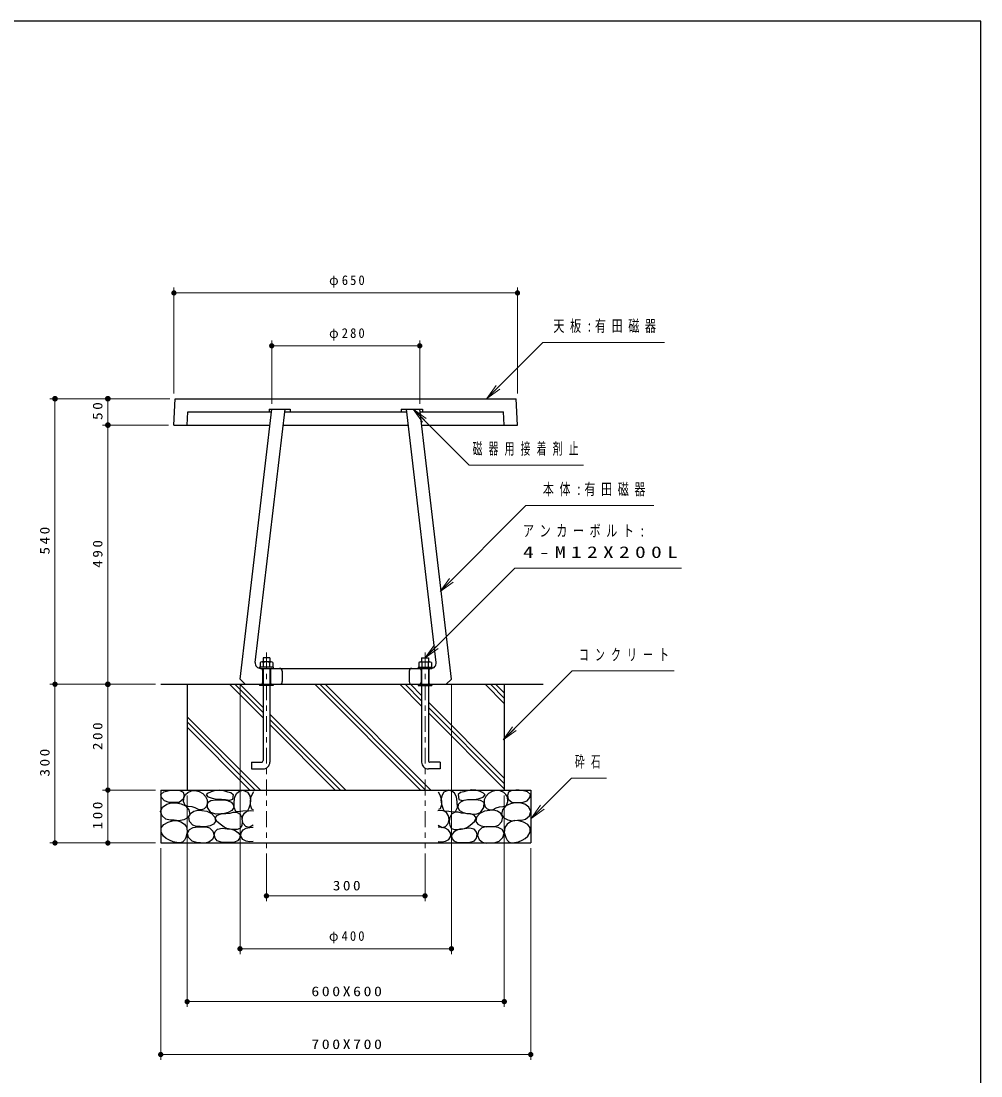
# Model space of a CAD drawing. Units: millimetres on the paper, scale 1:10. Extents: x -365 to 12, y -47 to 257.
# Drawn here: x -181.6 to 0, y 57.6 to 257 of the extents above; entities that cross this region are included whole.
import ezdxf

# ---------------------------------------------------------------- set-up
doc = ezdxf.new("R2010")
doc.units = ezdxf.units.MM
doc.linetypes.add('USER2', pattern=[6, 3, -1, 1, -1])
doc.layers.add('LY_1', color=7, linetype='Continuous', lineweight=13)
doc.layers.add('LY_2', color=7, linetype='Continuous', lineweight=13)
doc.styles.add('ＭＳ ゴシック', font='')
doc.styles.get('ＭＳ ゴシック').set_extended_font_data('MS Gothic')

# ---------------------------------------------------------------- blocks, each defined once
blk = doc.blocks.new('filled_dot')
at = {"color": 0, "linetype": 'Continuous', "lineweight": -2, "const_width": 1.25}
blk.add_lwpolyline([(-0.625, 0, 1), (0.625, 0, 1)], format="xyb", close=True, dxfattribs=at)

msp = doc.modelspace()

# ---------------------------------------------------------------- linework, layer by layer
at = {"layer": 'LY_1'}
for p, q in [((-152.664, 186.601), (-152.664, 206.601)), ((-152.664, 205.601), (-87.664, 205.601)), ((-87.664, 186.601), (-87.664, 206.601)), ((-134.164, 184.601), (-134.164, 196.601)), ((-134.164, 195.601), (-106.164, 195.601)), ((-106.164, 184.601), (-106.164, 196.601)), ((-93.465, 185.653), (-91.697, 188.128)), ((-93.465, 185.653), (-91.344, 187.774)), ((-153.414, 185.601), (-176.164, 185.601)), ((-175.164, 131.601), (-175.164, 185.601)), ((-165.164, 185.601), (-166.164, 185.601)), ((-165.164, 180.601), (-165.164, 185.601)), ((-90.99, 187.421), (-93.465, 185.653)), ((-105.646, 181.167), (-107.414, 183.642)), ((-107.414, 183.642), (-104.939, 181.875)), ((-107.414, 183.642), (-105.293, 181.521)), ((-153.664, 180.601), (-166.164, 180.601)), ((-165.164, 131.601), (-165.164, 180.601)), ((-102.328, 149.12), (-100.56, 151.595)), ((-102.328, 149.12), (-100.207, 151.241)), ((-99.853, 150.888), (-102.328, 149.12)), ((-105.164, 136.601), (-103.396, 139.076)), ((-105.164, 136.601), (-103.043, 138.722)), ((-102.689, 138.369), (-105.164, 136.601)), ((-156.164, 131.601), (-176.164, 131.601)), ((-175.164, 101.601), (-175.164, 131.601)), ((-165.164, 131.601), (-166.164, 131.601)), ((-165.164, 111.601), (-165.164, 131.601)), ((-142.154, 131.601), (-135.804, 125.251)), ((-141.164, 131.601), (-135.804, 126.241)), ((-140.174, 131.601), (-135.804, 127.231)), ((-140.164, 131.601), (-140.164, 80.601)), ((-126.032, 131.601), (-106.032, 111.601)), ((-125.042, 131.601), (-105.042, 111.601)), ((-124.052, 131.601), (-104.052, 111.601)), ((-109.91, 131.601), (-105.804, 127.495)), ((-108.92, 131.601), (-105.804, 128.485)), ((-107.93, 131.601), (-105.804, 129.475)), ((-100.164, 131.601), (-100.164, 80.601)), ((-93.788, 131.601), (-90.164, 127.977)), ((-92.798, 131.601), (-90.164, 128.967)), ((-91.808, 131.601), (-90.164, 129.957)), ((-104.524, 128.195), (-90.164, 113.835)), ((-134.524, 125.951), (-120.174, 111.601)), ((-104.524, 127.205), (-90.164, 112.845)), ((-104.524, 126.215), (-90.164, 111.855)), ((-150.164, 125.469), (-136.296, 111.601)), ((-150.164, 124.479), (-137.286, 111.601)), ((-134.524, 124.961), (-121.164, 111.601)), ((-134.524, 123.971), (-122.154, 111.601)), ((-150.164, 123.489), (-138.276, 111.601)), ((-90.368, 121.079), (-88.601, 123.554)), ((-90.368, 121.079), (-88.247, 123.2)), ((-87.893, 122.847), (-90.368, 121.079)), ((-156.164, 111.601), (-166.164, 111.601)), ((-165.164, 101.601), (-165.164, 111.601)), ((-150.164, 110.601), (-150.164, 70.601)), ((-90.164, 110.601), (-90.164, 70.601)), ((-85.07, 106.245), (-83.303, 108.72)), ((-85.07, 106.245), (-82.949, 108.366)), ((-82.596, 108.013), (-85.07, 106.245)), ((-156.164, 101.601), (-176.164, 101.601)), ((-165.164, 101.601), (-164.164, 101.601)), ((-155.164, 100.601), (-155.164, 60.601)), ((-85.164, 100.601), (-85.164, 60.601)), ((-135.164, 99.601), (-135.164, 90.601)), ((-105.164, 99.601), (-105.164, 90.601)), ((-105.164, 91.601), (-135.164, 91.601)), ((-100.164, 81.601), (-140.164, 81.601)), ((-90.164, 71.601), (-150.164, 71.601)), ((-85.164, 61.601), (-155.164, 61.601))]:
    msp.add_line(p, q, dxfattribs=at)
at = {"layer": 'LY_1', "color": 3, "lineweight": 25}
for p, q in [((-152.664, 180.601), (-152.414, 185.601)), ((-152.414, 185.601), (-87.914, 185.601)), ((-87.664, 180.601), (-87.914, 185.601)), ((-140.164, 132.601), (-134.164, 183.601)), ((-137.28, 135.718), (-131.647, 183.601)), ((-134.664, 183.601), (-130.664, 183.601)), ((-134.664, 183.601), (-134.664, 183.101)), ((-130.664, 183.601), (-130.664, 183.101)), ((-109.664, 183.601), (-109.664, 183.101)), ((-109.664, 183.601), (-105.664, 183.601)), ((-103.048, 135.718), (-108.681, 183.601)), ((-100.164, 132.601), (-106.164, 183.601)), ((-105.664, 183.601), (-105.664, 183.101)), ((-150.161, 180.601), (-150.036, 183.101)), ((-150.036, 183.101), (-134.223, 183.101)), ((-131.706, 183.101), (-108.622, 183.101)), ((-106.105, 183.101), (-90.292, 183.101)), ((-90.167, 180.601), (-90.292, 183.101)), ((-152.664, 180.601), (-134.517, 180.601)), ((-132, 180.601), (-108.328, 180.601)), ((-105.811, 180.601), (-87.664, 180.601)), ((-136.364, 135.731), (-136.364, 134.831)), ((-134.264, 135.831), (-136.064, 135.831)), ((-135.804, 136.601), (-135.804, 135.831)), ((-134.524, 136.601), (-135.804, 136.601)), ((-135.764, 135.731), (-135.764, 134.831)), ((-134.564, 135.731), (-134.564, 134.831)), ((-134.524, 136.601), (-134.524, 135.831)), ((-133.964, 135.731), (-133.964, 134.831)), ((-106.364, 135.731), (-106.364, 134.831)), ((-106.064, 135.831), (-104.264, 135.831)), ((-105.804, 136.601), (-105.804, 135.831)), ((-105.804, 136.601), (-104.524, 136.601)), ((-105.764, 135.731), (-105.764, 134.831)), ((-104.564, 135.731), (-104.564, 134.831)), ((-104.524, 136.601), (-104.524, 135.831)), ((-103.964, 135.731), (-103.964, 134.831)), ((-133.864, 134.831), (-136.464, 134.831)), ((-136.464, 134.831), (-136.464, 134.601)), ((-136.287, 134.601), (-132.664, 134.601)), ((-135.914, 134.301), (-135.914, 131.901)), ((-135.804, 134.601), (-135.804, 131.601)), ((-134.524, 134.601), (-134.524, 131.601)), ((-134.414, 134.301), (-134.414, 131.901)), ((-133.864, 134.831), (-133.864, 134.601)), ((-132.664, 134.601), (-107.664, 134.601)), ((-132.164, 134.101), (-132.164, 132.101)), ((-108.164, 134.101), (-108.164, 132.101)), ((-107.664, 134.601), (-103.864, 134.601)), ((-106.464, 134.831), (-103.864, 134.831)), ((-106.464, 134.831), (-106.464, 134.601)), ((-105.914, 134.301), (-105.914, 131.901)), ((-105.804, 134.601), (-105.804, 131.601)), ((-104.524, 134.601), (-104.524, 131.601)), ((-104.414, 134.301), (-104.414, 131.901)), ((-103.864, 134.831), (-103.864, 134.601)), ((-140.164, 132.601), (-139.164, 131.601)), ((-101.164, 131.601), (-100.164, 132.601)), ((-155.164, 131.601), (-132.664, 131.601)), ((-150.164, 131.601), (-150.164, 111.601)), ((-136.464, 131.601), (-136.464, 131.371)), ((-133.864, 131.371), (-136.464, 131.371)), ((-135.804, 131.601), (-135.895, 131.601)), ((-135.804, 131.371), (-135.804, 117.181)), ((-134.524, 131.371), (-134.524, 116.881)), ((-133.864, 131.601), (-133.864, 131.371)), ((-132.664, 131.601), (-107.664, 131.601)), ((-107.664, 131.601), (-82.789, 131.601)), ((-106.464, 131.601), (-106.464, 131.371)), ((-106.464, 131.371), (-103.864, 131.371)), ((-105.804, 131.371), (-105.804, 116.881)), ((-104.524, 131.601), (-104.433, 131.601)), ((-104.524, 131.371), (-104.524, 117.181)), ((-103.864, 131.601), (-103.864, 131.371)), ((-90.164, 131.601), (-90.164, 111.601)), ((-138.004, 116.881), (-136.104, 116.881)), ((-138.004, 116.881), (-138.004, 115.601)), ((-102.324, 116.881), (-104.224, 116.881)), ((-102.324, 116.881), (-102.324, 115.601)), ((-138.004, 115.601), (-135.804, 115.601)), ((-102.324, 115.601), (-104.524, 115.601)), ((-155.164, 111.601), (-85.164, 111.601)), ((-155.164, 111.601), (-155.164, 101.601)), ((-85.164, 111.601), (-85.164, 101.601)), ((-155.164, 101.601), (-85.164, 101.601))]:
    msp.add_line(p, q, dxfattribs=at)
at = {"layer": 'LY_1', "linetype": 'USER2'}
for p, q in [((-135.164, 137.601), (-135.164, 100.601)), ((-105.164, 137.601), (-105.164, 100.601))]:
    msp.add_line(p, q, dxfattribs=at)
at = {"layer": 'LY_1'}
for points in [[(-93.465, 185.653), (-82.859, 196.259), (-59.882, 196.259)], [(-107.414, 183.642), (-96.808, 173.036), (-75.159, 173.036)], [(-102.328, 149.12), (-86.064, 165.383), (-61.881, 165.383)], [(-105.164, 136.601), (-88.193, 153.572), (-56.633, 153.572)], [(-90.368, 121.079), (-77.301, 134.146), (-58.024, 134.146)], [(-85.07, 106.245), (-77.434, 113.882), (-70.807, 113.882)]]:
    msp.add_lwpolyline(points, dxfattribs=at)
at = {"layer": 'LY_1', "color": 3, "lineweight": 25}
for points in [[(-152.63, 109.251), (-153.568, 109.228), (-154.464, 109.598), (-154.986, 110.176), (-155.133, 110.788), (-154.544, 111.282), (-153.572, 111.506), (-152.957, 111.569), (-152.358, 111.581), (-151.567, 111.514), (-150.945, 111.184), (-150.758, 110.566), (-150.921, 109.871), (-151.664, 109.227)], [(-148.046, 107.938), (-148.62, 108.212), (-149.236, 108.409), (-149.95, 108.493), (-150.549, 108.706), (-150.861, 109.413), (-150.747, 110.292), (-150.463, 110.774), (-150.053, 111.135), (-149.365, 111.45), (-148.616, 111.531), (-147.873, 111.344), (-147.204, 110.936), (-146.68, 110.402), (-146.361, 109.747), (-146.329, 109.086), (-146.56, 108.458), (-146.926, 108.069), (-147.402, 107.864)], [(-144.357, 109.815), (-144.858, 109.855), (-145.389, 109.982), (-146.151, 110.283), (-146.533, 110.68), (-146.22, 111.041), (-145.585, 111.349), (-144.776, 111.59), (-144.05, 111.628), (-143.317, 111.494), (-142.516, 111.294), (-141.869, 111.124), (-141.428, 110.764), (-141.568, 109.843), (-142.174, 109.661), (-142.935, 109.759), (-143.663, 109.795)], [(-143.772, 107.137), (-144.748, 107.057), (-145.668, 107.388), (-146.319, 108.286), (-146.338, 109.229), (-145.684, 109.656), (-144.748, 109.787), (-143.961, 109.785), (-143.214, 109.731), (-142.5, 109.638), (-141.847, 109.341), (-141.46, 108.865), (-141.345, 108.309), (-141.704, 107.729), (-142.377, 107.333), (-143.077, 107.141)], [(-138.729, 107.69), (-139.646, 107.591), (-140.364, 107.478), (-140.96, 107.542), (-141.292, 108.275), (-141.257, 109.375), (-141.126, 110.3), (-140.761, 111.035), (-140.262, 111.423), (-139.646, 111.581), (-138.754, 111.209), (-138.321, 110.521), (-138.184, 109.697), (-138.272, 108.923), (-138.506, 108.186)], [(-101.598, 107.69), (-100.682, 107.591), (-99.964, 107.478), (-99.368, 107.542), (-99.035, 108.275), (-99.071, 109.375), (-99.202, 110.3), (-99.567, 111.035), (-100.066, 111.423), (-100.682, 111.581), (-101.574, 111.209), (-102.007, 110.521), (-102.144, 109.697), (-102.056, 108.923), (-101.821, 108.186)], [(-96.556, 107.137), (-95.58, 107.057), (-94.66, 107.388), (-94.008, 108.286), (-93.99, 109.229), (-94.644, 109.656), (-95.58, 109.787), (-96.367, 109.785), (-97.114, 109.731), (-97.828, 109.638), (-98.481, 109.341), (-98.868, 108.865), (-98.983, 108.309), (-98.624, 107.729), (-97.951, 107.333), (-97.251, 107.141)], [(-95.971, 109.815), (-95.47, 109.855), (-94.939, 109.982), (-94.177, 110.283), (-93.795, 110.68), (-94.107, 111.041), (-94.743, 111.349), (-95.552, 111.59), (-96.277, 111.628), (-97.011, 111.494), (-97.812, 111.294), (-98.459, 111.124), (-98.9, 110.764), (-98.76, 109.843), (-98.154, 109.661), (-97.393, 109.759), (-96.665, 109.795)], [(-92.282, 107.938), (-91.708, 108.212), (-91.092, 108.409), (-90.378, 108.493), (-89.779, 108.706), (-89.467, 109.413), (-89.581, 110.292), (-89.865, 110.774), (-90.275, 111.135), (-90.963, 111.45), (-91.712, 111.531), (-92.454, 111.344), (-93.124, 110.936), (-93.648, 110.402), (-93.967, 109.747), (-93.999, 109.086), (-93.768, 108.458), (-93.402, 108.069), (-92.926, 107.864)], [(-87.698, 109.251), (-86.76, 109.228), (-85.864, 109.598), (-85.342, 110.176), (-85.195, 110.788), (-85.784, 111.282), (-86.756, 111.506), (-87.371, 111.569), (-87.97, 111.581), (-88.761, 111.514), (-89.383, 111.184), (-89.57, 110.566), (-89.407, 109.871), (-88.664, 109.227)], [(-152.63, 105.906), (-153.407, 105.893), (-154.167, 106.129), (-154.907, 106.752), (-155.207, 107.566), (-154.824, 108.357), (-154.018, 108.929), (-153.131, 109.172), (-152.234, 109.177), (-151.321, 109.027), (-150.475, 108.607), (-149.825, 107.857), (-149.657, 106.996), (-150.082, 106.373), (-150.821, 105.956), (-151.738, 105.786)], [(-147.699, 104.717), (-148.399, 104.725), (-149.062, 104.965), (-149.691, 105.652), (-149.855, 106.526), (-149.512, 107.174), (-148.889, 107.616), (-148.158, 107.781), (-147.402, 107.765), (-146.434, 107.626), (-145.544, 107.195), (-144.931, 106.466), (-144.8, 105.658), (-145.186, 105.173), (-145.816, 104.841), (-146.769, 104.633)], [(-92.629, 104.717), (-91.928, 104.725), (-91.266, 104.965), (-90.636, 105.652), (-90.473, 106.526), (-90.816, 107.174), (-91.439, 107.616), (-92.17, 107.781), (-92.926, 107.765), (-93.894, 107.626), (-94.784, 107.195), (-95.397, 106.466), (-95.528, 105.658), (-95.142, 105.173), (-94.512, 104.841), (-93.558, 104.633)], [(-87.698, 105.906), (-86.921, 105.893), (-86.161, 106.129), (-85.421, 106.752), (-85.121, 107.566), (-85.504, 108.357), (-86.31, 108.929), (-87.197, 109.172), (-88.094, 109.177), (-89.007, 109.027), (-89.853, 108.607), (-90.503, 107.857), (-90.671, 106.996), (-90.246, 106.373), (-89.506, 105.956), (-88.59, 105.786)], [(-152.11, 101.669), (-152.83, 101.842), (-153.522, 102.115), (-154.121, 102.445), (-154.637, 102.908), (-155.052, 103.672), (-155.083, 104.469), (-154.586, 105.106), (-153.77, 105.535), (-152.934, 105.777), (-152.116, 105.818), (-151.342, 105.609), (-150.686, 105.146), (-150.252, 104.494), (-150.166, 103.595), (-150.425, 102.66), (-150.686, 102.142), (-151.069, 101.768), (-151.572, 101.629)], [(-142.656, 104.348), (-143.172, 104.616), (-143.688, 104.961), (-144.533, 105.651), (-144.859, 106.384), (-144.448, 106.827), (-143.744, 107.109), (-142.869, 107.195), (-142.042, 107.249), (-141.441, 107.402), (-140.843, 107.444), (-140.145, 107.026), (-139.834, 106.418), (-139.755, 105.687), (-139.846, 104.897), (-140.201, 104.32), (-140.713, 104.155), (-141.317, 104.153), (-142.005, 104.209)], [(-97.672, 104.348), (-97.156, 104.616), (-96.64, 104.961), (-95.795, 105.651), (-95.469, 106.384), (-95.88, 106.827), (-96.584, 107.109), (-97.459, 107.195), (-98.286, 107.249), (-98.887, 107.402), (-99.485, 107.444), (-100.183, 107.026), (-100.494, 106.418), (-100.573, 105.687), (-100.482, 104.897), (-100.127, 104.32), (-99.615, 104.155), (-99.011, 104.153), (-98.323, 104.209)], [(-88.218, 101.669), (-87.497, 101.842), (-86.806, 102.115), (-86.206, 102.445), (-85.691, 102.908), (-85.275, 103.672), (-85.244, 104.469), (-85.742, 105.106), (-86.558, 105.535), (-87.394, 105.777), (-88.212, 105.818), (-88.986, 105.609), (-89.642, 105.146), (-90.076, 104.494), (-90.162, 103.595), (-89.903, 102.66), (-89.641, 102.142), (-89.259, 101.768), (-88.756, 101.629)], [(-147.625, 101.643), (-148.42, 101.674), (-149.186, 101.965), (-149.899, 102.642), (-150.128, 103.477), (-149.731, 104.12), (-149.013, 104.542), (-148.151, 104.672), (-147.278, 104.642), (-146.575, 104.63), (-145.915, 104.468), (-145.286, 103.853), (-145.073, 103.006), (-145.398, 102.276), (-146.064, 101.767), (-146.84, 101.574)], [(-140.145, 103.093), (-140.229, 102.423), (-140.63, 101.995), (-141.205, 101.754), (-141.994, 101.667), (-142.795, 101.698), (-143.701, 101.743), (-144.497, 102.033), (-144.894, 102.533), (-145.027, 103.176), (-144.846, 103.77), (-144.441, 104.208), (-143.565, 104.404), (-142.572, 104.292), (-141.781, 104.199), (-141.066, 103.985), (-140.554, 103.602)], [(-100.183, 103.093), (-100.099, 102.423), (-99.698, 101.995), (-99.123, 101.754), (-98.333, 101.667), (-97.533, 101.698), (-96.627, 101.743), (-95.831, 102.033), (-95.434, 102.533), (-95.301, 103.176), (-95.482, 103.77), (-95.887, 104.208), (-96.763, 104.404), (-97.756, 104.292), (-98.547, 104.199), (-99.262, 103.985), (-99.774, 103.602)], [(-92.703, 101.643), (-91.908, 101.674), (-91.142, 101.965), (-90.429, 102.642), (-90.2, 103.477), (-90.597, 104.12), (-91.315, 104.542), (-92.177, 104.672), (-93.05, 104.642), (-93.753, 104.63), (-94.413, 104.468), (-95.042, 103.853), (-95.255, 103.006), (-94.93, 102.276), (-94.264, 101.767), (-93.488, 101.574)]]:
    msp.add_lwpolyline(points, close=True, dxfattribs=at)
for points in [[(-137.639, 111.258), (-137.948, 110.707), (-138.16, 110.119), (-138.258, 109.485), (-138.259, 108.805), (-138.011, 108.037), (-137.689, 107.913)], [(-102.689, 111.258), (-102.38, 110.707), (-102.168, 110.119), (-102.07, 109.485), (-102.069, 108.805), (-102.317, 108.037), (-102.639, 107.913)], [(-137.664, 104.989), (-138.432, 104.519), (-139.065, 104.733), (-139.547, 105.312), (-139.741, 106.02), (-139.621, 106.724), (-139.314, 107.232), (-138.853, 107.591), (-138.244, 107.734), (-137.614, 107.665)], [(-102.664, 104.989), (-101.896, 104.519), (-101.263, 104.733), (-100.781, 105.312), (-100.587, 106.02), (-100.706, 106.724), (-101.014, 107.232), (-101.475, 107.591), (-102.084, 107.734), (-102.714, 107.665)], [(-137.664, 101.867), (-138.341, 101.788), (-139.027, 101.917), (-139.654, 102.285), (-140.018, 102.858), (-139.959, 103.527), (-139.572, 104.097), (-138.991, 104.393), (-138.333, 104.519), (-137.664, 104.593)], [(-102.664, 101.867), (-101.987, 101.788), (-101.301, 101.917), (-100.674, 102.285), (-100.31, 102.858), (-100.369, 103.527), (-100.756, 104.097), (-101.337, 104.393), (-101.995, 104.519), (-102.664, 104.593)]]:
    msp.add_lwpolyline(points, dxfattribs=at)
for centre, radius, start, end in [((-136.287, 135.601), 1, 173.29044, 270), ((-136.064, 135.331), 0.5, 53.13092, 126.86863), ((-135.164, 133.981), 1.85, 71.0755, 108.92441), ((-134.264, 135.331), 0.5, 53.1311, 126.86881), ((-106.064, 135.331), 0.5, 53.13115, 126.86886), ((-105.164, 133.981), 1.85, 71.07556, 108.92446), ((-104.264, 135.331), 0.5, 53.13133, 126.86904), ((-104.041, 135.601), 1, 270.00002, 6.70958), ((-136.214, 134.301), 0.3, 0, 89.99998), ((-134.114, 134.301), 0.3, 89.99998, 179.99996), ((-132.664, 134.101), 0.5, 0, 89.99998), ((-107.664, 134.101), 0.5, 89.99998, 179.99996), ((-106.214, 134.301), 0.3, 0, 89.99998), ((-104.114, 134.301), 0.3, 89.99998, 179.99996), ((-136.214, 131.901), 0.3, 269.99996, 0), ((-134.114, 131.901), 0.3, 179.99996, 269.99995), ((-132.664, 132.101), 0.5, 270.00002, 0), ((-107.664, 132.101), 0.5, 179.99998, 270.00003), ((-106.214, 131.901), 0.3, 270.00002, 0), ((-104.114, 131.901), 0.3, 179.99998, 270.00003), ((-136.104, 117.181), 0.3, 269.99996, 0), ((-135.804, 116.881), 1.28, 269.99996, 0), ((-104.524, 116.881), 1.28, 179.99998, 270.00003), ((-104.224, 117.181), 0.3, 179.99998, 270.00003)]:
    msp.add_arc(centre, radius, start, end, dxfattribs=at)
at = {"layer": 'LY_2', "color": 20, "lineweight": 25}
for p, q in [((0, 257), (-365, 257)), ((0, 0), (0, 257))]:
    msp.add_line(p, q, dxfattribs=at)

# ---------------------------------------------------------------- block references
at = {"layer": 'LY_1', "xscale": 0.4, "yscale": 0.4}
for p in [(-152.664, 205.601), (-134.164, 195.601), (-135.164, 91.601), (-140.164, 81.601), (-150.164, 71.601), (-155.164, 61.601)]:
    msp.add_blockref('filled_dot', p, dxfattribs=at)
at = {"layer": 'LY_1'}
for p, xscale, yscale, rotation in [((-87.664, 205.601), 0.4, 0.4, 180), ((-106.164, 195.601), 0.4, 0.4, 180), ((-175.164, 185.601), 0.431, 0.431, 270), ((-165.164, 185.601), 0.431, 0.431, 270), ((-165.164, 180.601), 0.431, 0.431, 270), ((-175.164, 131.601), 0.4, 0.4, 270), ((-165.164, 131.601), 0.431, 0.431, 270), ((-165.164, 111.601), 0.4, 0.4, 270), ((-175.164, 101.601), 0.4, 0.4, 90), ((-165.164, 101.601), 0.4, 0.4, 90), ((-105.164, 91.601), 0.4, 0.4, 180), ((-100.164, 81.601), 0.4, 0.4, 180), ((-90.164, 71.601), 0.4, 0.4, 180), ((-85.164, 61.601), 0.4, 0.4, 180)]:
    msp.add_blockref('filled_dot', p, dxfattribs=dict(at, xscale=xscale, yscale=yscale, rotation=rotation))

# ---------------------------------------------------------------- texts
at = {"layer": 'LY_1', "style": 'ＭＳ ゴシック'}
for s, insert, char_height, attachment_point in [('\\T1.33;\\W0.95;φ650', (-119.745, 206.601), 1.833, 8), ('\\T1.5;\\W0.7;天板:有田磁器', (-80.882, 199.259), 2.199, 4), ('\\T1.33;\\W0.95;φ280', (-119.745, 196.601), 1.833, 8), ('\\T1.64;\\W0.6;磁器用接着剤止', (-96.159, 176.036), 2.199, 4), ('\\T1.5;\\W0.7;本体:有田磁器', (-82.881, 168.383), 2.199, 4), ('\\T1.5;\\W0.7;アンカーボルト:', (-86.633, 160.572), 2.199, 4), ('\\T1.5;\\W1.35;4-M12X200L', (-86.633, 156.572), 2.199, 4), ('\\T1.64;\\W0.6;コンクリート', (-76.024, 137.146), 2.199, 4), ('\\T1.64;\\W0.6;砕石', (-76.807, 116.882), 2.199, 4), ('\\T1.33;\\W1.15;300', (-119.747, 92.601), 1.833, 8), ('\\T1.33;\\W0.95;φ400', (-119.775, 82.601), 1.833, 8), ('\\T1.32;\\W1.2;600X600', (-119.755, 72.601), 1.833, 8), ('\\T1.32;\\W1.2;700X700', (-119.755, 62.601), 1.833, 8)]:
    msp.add_mtext(s, dxfattribs=dict(at, insert=insert, char_height=char_height, attachment_point=attachment_point))
at = {"layer": 'LY_1', "char_height": 1.833, "attachment_point": 8, "rotation": 90, "style": 'ＭＳ ゴシック'}
for s, insert in [('\\T1.34;\\W1.15;50', (-166.164, 183.505)), ('\\T1.33;\\W1.15;540', (-176.164, 158.993)), ('\\T1.33;\\W1.15;490', (-166.164, 156.493)), ('\\T1.33;\\W1.15;200', (-166.164, 122.018)), ('\\T1.33;\\W1.15;300', (-176.164, 117.018)), ('\\T1.33;\\W1.15;100', (-166.164, 107.029))]:
    msp.add_mtext(s, dxfattribs=dict(at, insert=insert))

doc.saveas('drawing.dxf')
